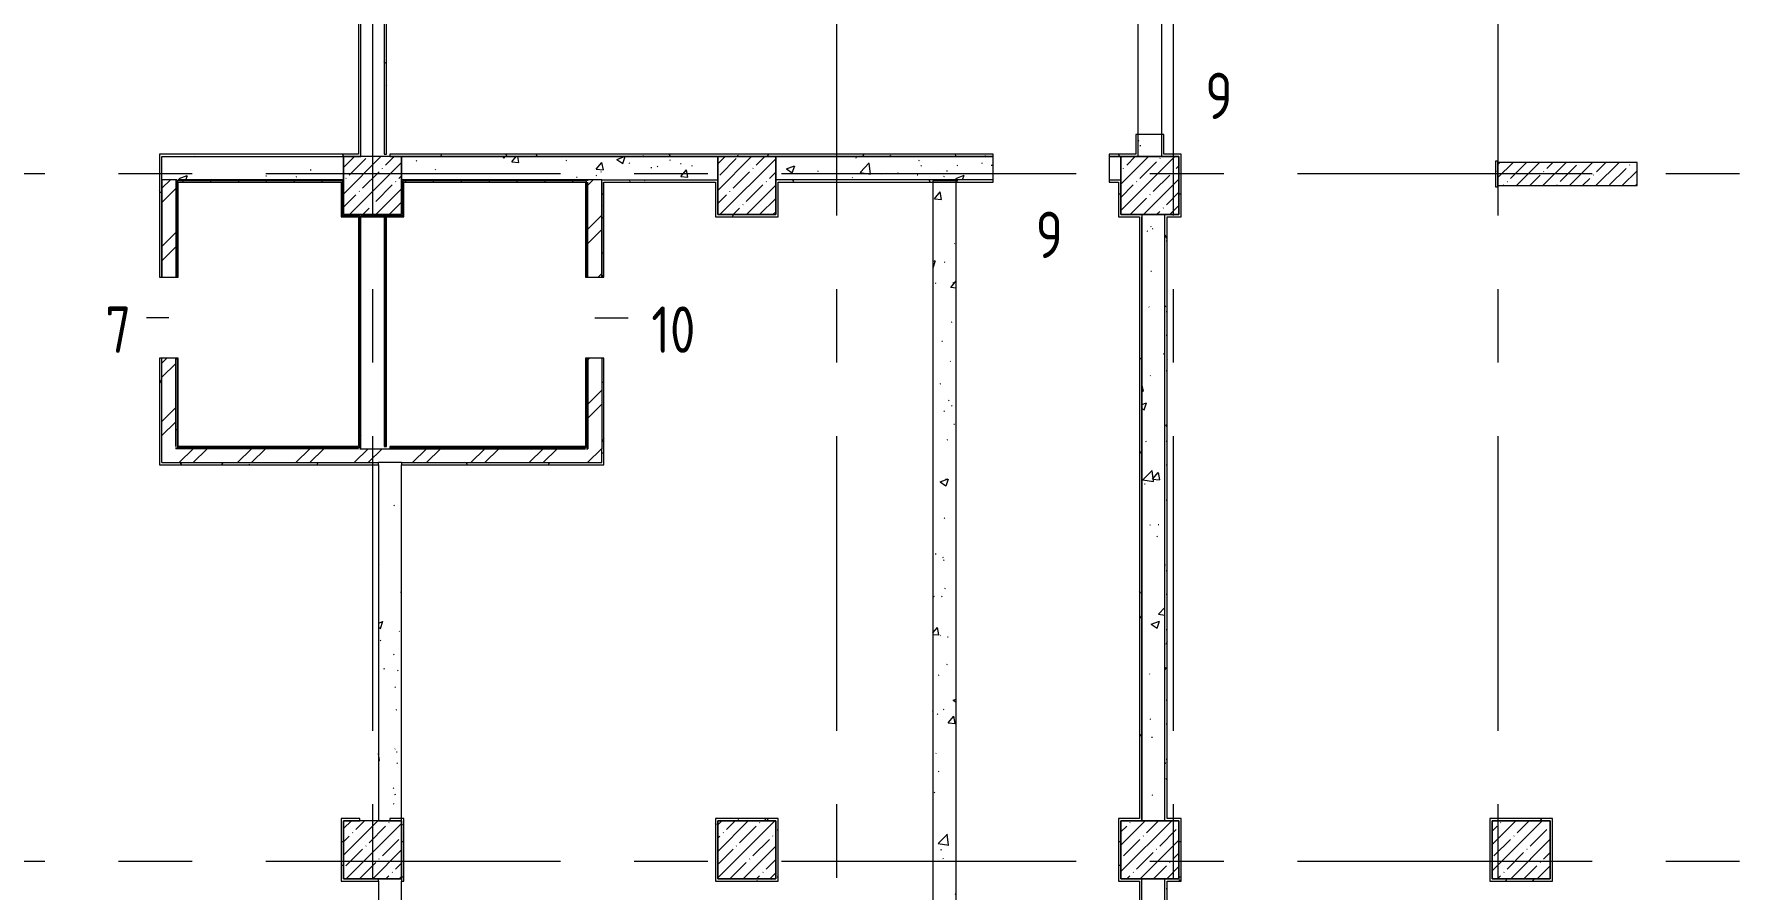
# Model space of a CAD drawing. Header units: metres. Extents: x 50 to 891, y -1294 to 247.
# Drawn here: x 333.8 to 407.3, y -1155.5 to -1118.6 of the extents above; entities that cross this region are included whole.
import ezdxf

# ---------------------------------------------------------------- set-up
doc = ezdxf.new("R2010")
doc.units = ezdxf.units.M
doc.linetypes.add('Линия сетки', pattern=[22.225, 12.7, -3.175, 3.175, -3.175])
doc.layers.add('ПЛАН', color=8, linetype='Continuous')
doc.styles.add('ISOCPEUR', font='isocpeur.ttf', dxfattribs={"width": 0.8, "height": 200})
pattern_1 = [(45, (467.4277, -1464.794), (-1.257236, 1.257236), []), (45, (467.4277, -1462.889), (-1.257236, 1.257236), [])]
pattern_2 = [(45, (467.42775, -1464.79405), (-0.5702463, 0.5702463), []), (45, (467.998, -1464.79405), (-0.5702463, 0.5702463), [1.008065, -0.201615, 0.016765, -0.18485])]
pattern_3 = [(50, (467.4277, -1464.794), (3.643683, -0.31878), [0.381, -4.191]), (355, (467.4277, -1464.794), (-0.704858, 3.821138), [0.3048, -3.3528]), (100.451, (467.7314, -1464.8206), (2.93885, 3.502334), [0.3238, -3.5618]), (46.184, (467.4277, -1463.778), (5.42158, -0.840855), [0.5715, -6.2865]), (96.636, (467.8795, -1463.848), (4.74805, 4.94855), [0.4857, -5.3427]), (351.184, (467.428, -1463.778), (4.7481, 4.94851), [0.4572, -5.0292]), (21, (467.9357, -1464.032), (3.03229, -2.045303), [0.381, -4.191]), (326, (467.9357, -1464.032), (1.23604, 3.683765), [0.3048, -3.3528]), (71.451, (468.1884, -1464.2025), (4.26834, 1.638427), [0.3238, -3.5618]), (37.5, (467.4277, -1464.794), (0.0617735, 1.6911006), [0.03353, -3.27863, 0.03353, -3.37007, -3.3655]), (37.5, (467.4277, -1464.794), (0.0617735, 1.6911006), [-6.71576, 0.03353, -3.33197]), (7.5, (467.4277, -1464.794), (1.336394, 2.003611), [0.03353, -1.90703, 0.03353, -3.20243, -1.2827]), (7.5, (467.4277, -1464.794), (1.336394, 2.003611), [-5.17652, 0.03353, -1.24917]), (327.5, (466.2949, -1464.794), (2.7118167, -0.1145767), [0.03353, -1.23647, 0.03353, -9.18667]), (327.5, (466.2949, -1464.794), (2.7118167, -0.1145767), [-1.30353, -3.92887, 0.03353, -5.22427]), (317.5, (465.787, -1464.794), (2.962585, 0.508536), [0.03353, -1.61747, 0.03353, -2.59791, -3.7338]), (317.5, (465.787, -1464.794), (2.962585, 0.508536), [-4.28244, 0.03353, -3.70027])]
pattern_4 = [(0, (467.42775, -1464.79405), (2.032, 0.508), [0.16764, -1.35636, 0.16764, -1.35636, -8.128]), (0, (467.42775, -1464.79405), (2.032, 0.508), [-3.048, 0.16764, -2.88036, 0.16764, -1.35636, -3.556]), (0, (467.42775, -1464.79405), (2.032, 0.508), [-7.62, 0.16764, -0.84836, 0.16764, -2.37236]), (120, (468.18975, -1464.54005), (-1.4559409, 1.5057636), [0.16764, -1.35636, 0.16764, -9.48436]), (120, (468.18975, -1464.54005), (-1.4559409, 1.5057636), [-1.69164, -1.35636, 0.16764, -2.88036, -5.08]), (120, (468.18975, -1464.54005), (-1.4559409, 1.5057636), [-6.096, 0.16764, -1.35636, 0.16764, -3.38836]), (120, (468.18975, -1464.54005), (-1.4559409, 1.5057636), [-7.78764, -0.84836, 0.16764, -2.37236]), (240, (468.44375, -1463.52405), (-0.5760591, -2.0137636), [0.16764, -1.35636, 0.16764, -9.48436]), (240, (468.44375, -1463.52405), (-0.5760591, -2.0137636), [-1.69164, -1.35636, 0.16764, -2.88036, -5.08]), (240, (468.44375, -1463.52405), (-0.5760591, -2.0137636), [-6.096, 0.16764, -1.35636, 0.16764, -3.38836]), (240, (468.44375, -1463.52405), (-0.5760591, -2.0137636), [-7.78764, -0.84836, 0.16764, -2.37236])]
pattern_5 = [(0, (467.4277, -1464.794), (0, 1.2), []), (90, (467.4277, -1464.794), (-1.2, 0), [])]

msp = doc.modelspace()

# ---------------------------------------------------------------- hatches: boundary and pattern name
at = {"layer": 'ПЛАН', "lineweight": 13}
h = msp.add_hatch(dxfattribs=at)
h.set_pattern_fill('FP_5', color=8, scale=0.005, style=0, pattern_type=2)
h.set_pattern_definition(pattern_4)
h.paths.add_polyline_path([(348.995, -1123.744), (348.995, -1115.494), (348.895, -1115.494), (348.895, -1123.744)])
h = msp.add_hatch(dxfattribs=at)
h.set_pattern_fill('FP_5', color=8, scale=0.005, style=0, pattern_type=2)
h.set_pattern_definition(pattern_4)
h.paths.add_polyline_path([(381.395, -1123.844), (381.395, -1122.894), (381.295, -1122.894), (381.295, -1123.844)])
h.paths.add_polyline_path([(381.395, -1117.894), (381.395, -1115.494), (381.295, -1115.494), (381.295, -1117.894)])
h = msp.add_hatch(dxfattribs=at)
h.set_pattern_fill('FP_4', color=8, scale=0.005, style=0, pattern_type=2)
h.set_pattern_definition(pattern_3)
h.paths.add_polyline_path([(381.395, -1123.844), (382.395, -1123.844), (382.395, -1122.894), (381.395, -1122.894)])
h.paths.add_polyline_path([(381.395, -1117.894), (382.395, -1117.894), (382.395, -1115.394), (381.395, -1115.394), (381.395, -1117.013)])
h = msp.add_hatch(dxfattribs=at)
h.set_pattern_fill('FP_5', color=8, scale=0.005, style=0, pattern_type=2)
h.set_pattern_definition(pattern_4)
h.paths.add_polyline_path([(382.495, -1123.744), (382.495, -1122.894), (382.395, -1122.894), (382.395, -1123.744)])
h.paths.add_polyline_path([(382.395, -1117.894), (382.495, -1117.894), (382.495, -1115.394), (382.395, -1115.394), (382.395, -1117.013)])
h = msp.add_hatch(dxfattribs=at)
h.set_pattern_fill('FP_5', color=8, scale=0.005, style=0, pattern_type=2)
h.set_pattern_definition(pattern_4)
h.paths.add_polyline_path([(347.795, -1123.844), (347.795, -1123.744), (339.219, -1123.744), (339.219, -1123.844), (342.722, -1123.844)])
h = msp.add_hatch(dxfattribs=at)
h.set_pattern_fill('FP_5', color=8, scale=0.005, style=0, pattern_type=2)
h.set_pattern_definition(pattern_4)
h.paths.add_polyline_path([(339.319, -1137.144), (339.319, -1132.546), (339.219, -1132.546), (339.219, -1137.144)])
h.paths.add_polyline_path([(339.219, -1129.046), (339.319, -1129.046), (339.319, -1123.844), (339.219, -1123.844)])
h = msp.add_hatch(dxfattribs=at)
h.set_pattern_fill('FP_4', color=8, scale=0.005, style=0, pattern_type=2)
h.set_pattern_definition(pattern_3)
h.paths.add_polyline_path([(380.645, -1124.844), (380.645, -1123.844), (380.145, -1123.844), (380.145, -1124.844)])
h.paths.add_polyline_path([(374.038, -1124.844), (375.145, -1124.844), (375.145, -1123.844), (365.77, -1123.844), (365.77, -1124.844), (365.87, -1124.844)])
h.paths.add_polyline_path([(363.27, -1124.844), (363.27, -1123.844), (349.645, -1123.844), (349.645, -1124.844), (358.38, -1124.844)])
h.paths.add_polyline_path([(347.145, -1124.844), (347.145, -1123.844), (339.319, -1123.844), (339.319, -1124.844), (342.722, -1124.844)])
h = msp.add_hatch(dxfattribs=at)
h.set_pattern_fill('FP_1', color=8, scale=0.005, style=0, pattern_type=2)
h.set_pattern_definition(pattern_2)
h.paths.add_polyline_path([(347.145, -1126.344), (349.645, -1126.344), (349.645, -1123.844), (347.145, -1123.844), (347.145, -1125.102)])
h = msp.add_hatch(dxfattribs=at)
h.set_pattern_fill('FP_5', color=8, scale=0.005, style=0, pattern_type=2)
h.set_pattern_definition(pattern_4)
h.paths.add_polyline_path([(380.645, -1123.844), (381.295, -1123.844), (381.295, -1123.744), (380.145, -1123.744), (380.145, -1123.844)])
h.paths.add_polyline_path([(375.145, -1123.844), (375.145, -1123.744), (349.145, -1123.744), (349.145, -1123.844), (374.038, -1123.844)])
h = msp.add_hatch(dxfattribs=at)
h.set_pattern_fill('FP_1', color=8, scale=0.005, style=0, pattern_type=2)
h.set_pattern_definition(pattern_2)
h.paths.add_polyline_path([(363.27, -1126.344), (365.77, -1126.344), (365.77, -1123.844), (363.27, -1123.844), (363.27, -1125.102)])
h = msp.add_hatch(dxfattribs=at)
h.set_pattern_fill('FP_1', color=8, scale=0.005, style=0, pattern_type=2)
h.set_pattern_definition(pattern_2)
h.paths.add_polyline_path([(380.645, -1126.344), (383.145, -1126.344), (383.145, -1123.844), (380.645, -1123.844), (380.645, -1125.102)])
h = msp.add_hatch(dxfattribs=at)
h.set_pattern_fill('FP_5', color=8, scale=0.005, style=0, pattern_type=2)
h.set_pattern_definition(pattern_4)
h.paths.add_polyline_path([(383.245, -1126.344), (383.245, -1123.744), (383.145, -1123.744), (383.145, -1126.344)])
h = msp.add_hatch(dxfattribs=at)
h.set_pattern_fill('FP_5', color=8, scale=0.005, style=0, pattern_type=2)
h.set_pattern_definition(pattern_4)
h.paths.add_polyline_path([(396.895, -1125.144), (396.895, -1124.044), (396.795, -1124.044), (396.795, -1125.144)])
h = msp.add_hatch(dxfattribs=at)
h.set_pattern_fill('FP_1', color=8, scale=0.005, style=0, pattern_type=2)
h.set_pattern_definition(pattern_2)
h.paths.add_polyline_path([(402.895, -1125.094), (402.895, -1124.094), (396.895, -1124.094), (396.895, -1125.094)])
h = msp.add_hatch(dxfattribs=at)
h.set_pattern_fill('FP_3', color=8, scale=0.005, style=0, pattern_type=2)
h.set_pattern_definition(pattern_1)
h.paths.add_polyline_path([(339.919, -1137.044), (339.919, -1132.546), (339.319, -1132.546), (339.319, -1137.044)])
h.paths.add_polyline_path([(339.919, -1129.046), (339.919, -1124.844), (339.319, -1124.844), (339.319, -1129.046)])
h = msp.add_hatch(dxfattribs=at)
h.set_pattern_fill('FP_5', color=8, scale=0.005, style=0, pattern_type=2)
h.set_pattern_definition(pattern_4)
h.paths.add_polyline_path([(339.919, -1136.394), (339.969, -1136.394), (339.969, -1132.546), (339.919, -1132.546), (339.919, -1136.344)])
h.paths.add_polyline_path([(339.919, -1129.046), (339.969, -1129.046), (339.969, -1124.844), (339.919, -1124.844)])
h = msp.add_hatch(dxfattribs=at)
h.set_pattern_fill('FP_5', color=8, scale=0.005, style=0, pattern_type=2)
h.set_pattern_definition(pattern_4)
h.paths.add_polyline_path([(347.045, -1124.894), (347.095, -1124.894), (347.095, -1124.844), (339.969, -1124.844), (339.969, -1124.894), (342.722, -1124.894)])
h = msp.add_hatch(dxfattribs=at)
h.set_pattern_fill('FP_6', color=8, scale=0.005, style=0, pattern_type=2)
h.set_pattern_definition(pattern_5)
h.paths.add_polyline_path([(339.969, -1136.344), (340.019, -1136.344), (340.019, -1132.546), (339.969, -1132.546)])
h.paths.add_polyline_path([(340.019, -1129.046), (340.019, -1124.894), (339.969, -1124.894), (339.969, -1129.046)])
h = msp.add_hatch(dxfattribs=at)
h.set_pattern_fill('FP_6', color=8, scale=0.005, style=0, pattern_type=2)
h.set_pattern_definition(pattern_5)
h.paths.add_polyline_path([(347.045, -1124.944), (347.045, -1124.894), (340.019, -1124.894), (340.019, -1124.944), (342.722, -1124.944)])
h = msp.add_hatch(dxfattribs=at)
h.set_pattern_fill('FP_6', color=8, scale=0.005, style=0, pattern_type=2)
h.set_pattern_definition(pattern_5)
h.paths.add_polyline_path([(347.045, -1126.444), (347.095, -1126.444), (347.095, -1124.894), (347.045, -1124.894), (347.045, -1125.102)])
h = msp.add_hatch(dxfattribs=at)
h.set_pattern_fill('FP_5', color=8, scale=0.005, style=0, pattern_type=2)
h.set_pattern_definition(pattern_4)
h.paths.add_polyline_path([(347.095, -1126.394), (347.145, -1126.394), (347.145, -1124.844), (347.095, -1124.844), (347.095, -1125.102)])
h = msp.add_hatch(dxfattribs=at)
h.set_pattern_fill('FP_5', color=8, scale=0.005, style=0, pattern_type=2)
h.set_pattern_definition(pattern_4)
h.paths.add_polyline_path([(357.619, -1124.894), (357.669, -1124.894), (357.669, -1124.844), (349.645, -1124.844), (349.645, -1124.894), (353.161, -1124.894)])
h = msp.add_hatch(dxfattribs=at)
h.set_pattern_fill('FP_6', color=8, scale=0.005, style=0, pattern_type=2)
h.set_pattern_definition(pattern_5)
h.paths.add_polyline_path([(357.619, -1124.944), (357.619, -1124.894), (349.695, -1124.894), (349.695, -1124.944), (357.569, -1124.944)])
h = msp.add_hatch(dxfattribs=at)
h.set_pattern_fill('FP_6', color=8, scale=0.005, style=0, pattern_type=2)
h.set_pattern_definition(pattern_5)
h.paths.add_polyline_path([(349.695, -1126.394), (349.745, -1126.394), (349.745, -1124.944), (349.695, -1124.944), (349.695, -1126.344)])
h = msp.add_hatch(dxfattribs=at)
h.set_pattern_fill('FP_6', color=8, scale=0.005, style=0, pattern_type=2)
h.set_pattern_definition(pattern_5)
h.paths.add_polyline_path([(357.619, -1136.394), (357.619, -1132.546), (357.569, -1132.546), (357.569, -1136.394)])
h.paths.add_polyline_path([(357.569, -1129.046), (357.619, -1129.046), (357.619, -1124.944), (357.569, -1124.944), (357.569, -1125.102)])
h = msp.add_hatch(dxfattribs=at)
h.set_pattern_fill('FP_5', color=8, scale=0.005, style=0, pattern_type=2)
h.set_pattern_definition(pattern_4)
h.paths.add_polyline_path([(357.669, -1136.444), (357.669, -1132.546), (357.619, -1132.546), (357.619, -1136.444)])
h.paths.add_polyline_path([(357.619, -1129.046), (357.669, -1129.046), (357.669, -1124.894), (357.619, -1124.894), (357.619, -1125.102)])
h = msp.add_hatch(dxfattribs=at)
h.set_pattern_fill('FP_3', color=8, scale=0.005, style=0, pattern_type=2)
h.set_pattern_definition(pattern_1)
h.paths.add_polyline_path([(358.269, -1136.444), (358.269, -1132.546), (357.669, -1132.546), (357.669, -1136.444)])
h.paths.add_polyline_path([(357.669, -1129.046), (358.269, -1129.046), (358.269, -1124.844), (357.669, -1124.844), (357.669, -1125.102)])
h = msp.add_hatch(dxfattribs=at)
h.set_pattern_fill('FP_5', color=8, scale=0.005, style=0, pattern_type=2)
h.set_pattern_definition(pattern_4)
h.paths.add_polyline_path([(363.17, -1124.944), (363.27, -1124.944), (363.27, -1124.844), (358.269, -1124.844), (358.269, -1124.944), (358.38, -1124.944)])
h = msp.add_hatch(dxfattribs=at)
h.set_pattern_fill('FP_5', color=8, scale=0.005, style=0, pattern_type=2)
h.set_pattern_definition(pattern_4)
h.paths.add_polyline_path([(358.269, -1137.044), (358.369, -1137.044), (358.369, -1132.546), (358.269, -1132.546), (358.269, -1136.444)])
h.paths.add_polyline_path([(358.269, -1129.046), (358.369, -1129.046), (358.369, -1124.944), (358.269, -1124.944), (358.269, -1125.102)])
h = msp.add_hatch(dxfattribs=at)
h.set_pattern_fill('FP_5', color=8, scale=0.005, style=0, pattern_type=2)
h.set_pattern_definition(pattern_4)
h.paths.add_polyline_path([(380.545, -1124.944), (380.645, -1124.944), (380.645, -1124.844), (380.145, -1124.844), (380.145, -1124.944)])
h.paths.add_polyline_path([(374.038, -1124.944), (375.145, -1124.944), (375.145, -1124.844), (365.87, -1124.844), (365.87, -1124.944)])
h = msp.add_hatch(dxfattribs=at)
h.set_pattern_fill('FP_4', color=8, scale=0.005, style=0, pattern_type=2)
h.set_pattern_definition(pattern_3)
h.paths.add_polyline_path([(372.545, -1200.613), (373.545, -1200.613), (373.545, -1124.894), (372.545, -1124.894), (372.545, -1195.209)])
h = msp.add_hatch(dxfattribs=at)
h.set_pattern_fill('FP_5', color=8, scale=0.005, style=0, pattern_type=2)
h.set_pattern_definition(pattern_4)
h.paths.add_polyline_path([(380.645, -1126.444), (380.645, -1124.944), (380.545, -1124.944), (380.545, -1126.444)])
h = msp.add_hatch(dxfattribs=at)
h.set_pattern_fill('FP_6', color=8, scale=0.005, style=0, pattern_type=2)
h.set_pattern_definition(pattern_5)
h.paths.add_polyline_path([(349.145, -1126.444), (349.145, -1126.394), (347.895, -1126.394), (347.895, -1126.444), (347.941, -1126.444)])
h.paths.add_polyline_path([(347.845, -1126.444), (347.845, -1126.394), (347.095, -1126.394), (347.095, -1126.444), (347.795, -1126.444)])
h = msp.add_hatch(dxfattribs=at)
h.set_pattern_fill('FP_6', color=8, scale=0.005, style=0, pattern_type=2)
h.set_pattern_definition(pattern_5)
h.paths.add_polyline_path([(347.795, -1136.394), (347.845, -1136.394), (347.845, -1126.444), (347.795, -1126.444), (347.795, -1136.344)])
h = msp.add_hatch(dxfattribs=at)
h.set_pattern_fill('FP_5', color=8, scale=0.005, style=0, pattern_type=2)
h.set_pattern_definition(pattern_4)
h.paths.add_polyline_path([(347.845, -1136.444), (347.895, -1136.444), (347.895, -1126.394), (347.845, -1126.394), (347.845, -1136.394)])
h = msp.add_hatch(dxfattribs=at)
h.set_pattern_fill('FP_5', color=8, scale=0.005, style=0, pattern_type=2)
h.set_pattern_definition(pattern_4)
h.paths.add_polyline_path([(348.945, -1136.344), (348.945, -1126.344), (348.895, -1126.344), (348.895, -1136.344)])
h = msp.add_hatch(dxfattribs=at)
h.set_pattern_fill('FP_6', color=8, scale=0.005, style=0, pattern_type=2)
h.set_pattern_definition(pattern_5)
h.paths.add_polyline_path([(348.945, -1136.344), (348.995, -1136.344), (348.995, -1126.394), (348.945, -1126.394), (348.945, -1130.495)])
h = msp.add_hatch(dxfattribs=at)
h.set_pattern_fill('FP_6', color=8, scale=0.005, style=0, pattern_type=2)
h.set_pattern_definition(pattern_5)
h.paths.add_polyline_path([(349.246, -1126.444), (349.745, -1126.444), (349.745, -1126.394), (348.995, -1126.394), (348.995, -1126.444)])
h = msp.add_hatch(dxfattribs=at)
h.set_pattern_fill('FP_5', color=8, scale=0.005, style=0, pattern_type=2)
h.set_pattern_definition(pattern_4)
h.paths.add_polyline_path([(365.87, -1126.444), (365.87, -1126.344), (363.27, -1126.344), (363.27, -1126.444), (363.599, -1126.444)])
h = msp.add_hatch(dxfattribs=at)
h.set_pattern_fill('FP_5', color=8, scale=0.005, style=0, pattern_type=2)
h.set_pattern_definition(pattern_4)
h.paths.add_polyline_path([(381.545, -1152.494), (381.545, -1126.444), (381.445, -1126.444), (381.445, -1152.494)])
h = msp.add_hatch(dxfattribs=at)
h.set_pattern_fill('FP_4', color=8, scale=0.005, style=0, pattern_type=2)
h.set_pattern_definition(pattern_3)
h.paths.add_polyline_path([(381.545, -1200.613), (382.545, -1200.613), (382.545, -1154.994), (381.545, -1154.994), (381.545, -1200.602)])
h.paths.add_polyline_path([(381.545, -1152.494), (382.545, -1152.494), (382.545, -1126.344), (381.545, -1126.344), (381.545, -1152.066)])
h = msp.add_hatch(dxfattribs=at)
h.set_pattern_fill('FP_5', color=8, scale=0.005, style=0, pattern_type=2)
h.set_pattern_definition(pattern_4)
h.paths.add_polyline_path([(382.545, -1152.494), (382.645, -1152.494), (382.645, -1126.344), (382.545, -1126.344), (382.545, -1152.066)])
h = msp.add_hatch(dxfattribs=at)
h.set_pattern_fill('FP_5', color=8, scale=0.005, style=0, pattern_type=2)
h.set_pattern_definition(pattern_4)
h.paths.add_polyline_path([(347.795, -1136.444), (347.845, -1136.444), (347.845, -1136.394), (339.919, -1136.394), (339.919, -1136.444), (342.722, -1136.444)])
h = msp.add_hatch(dxfattribs=at)
h.set_pattern_fill('FP_3', color=8, scale=0.005, style=0, pattern_type=2)
h.set_pattern_definition(pattern_1)
h.paths.add_polyline_path([(358.269, -1137.044), (358.269, -1136.444), (339.919, -1136.444), (339.919, -1137.044), (353.161, -1137.044)])
h = msp.add_hatch(dxfattribs=at)
h.set_pattern_fill('FP_6', color=8, scale=0.005, style=0, pattern_type=2)
h.set_pattern_definition(pattern_5)
h.paths.add_polyline_path([(347.795, -1136.394), (347.795, -1136.344), (339.969, -1136.344), (339.969, -1136.394), (342.722, -1136.394)])
h = msp.add_hatch(dxfattribs=at)
h.set_pattern_fill('FP_6', color=8, scale=0.005, style=0, pattern_type=2)
h.set_pattern_definition(pattern_5)
h.paths.add_polyline_path([(357.569, -1136.394), (357.569, -1136.344), (349.145, -1136.344), (349.145, -1136.394), (353.161, -1136.394)])
h = msp.add_hatch(dxfattribs=at)
h.set_pattern_fill('FP_5', color=8, scale=0.005, style=0, pattern_type=2)
h.set_pattern_definition(pattern_4)
h.paths.add_polyline_path([(357.569, -1136.444), (357.619, -1136.444), (357.619, -1136.394), (349.145, -1136.394), (349.145, -1136.444), (353.161, -1136.444)])
h = msp.add_hatch(dxfattribs=at)
h.set_pattern_fill('FP_5', color=8, scale=0.005, style=0, pattern_type=2)
h.set_pattern_definition(pattern_4)
h.paths.add_polyline_path([(348.645, -1137.144), (348.645, -1137.044), (339.319, -1137.044), (339.319, -1137.144), (342.722, -1137.144)])
h = msp.add_hatch(dxfattribs=at)
h.set_pattern_fill('FP_4', color=8, scale=0.005, style=0, pattern_type=2)
h.set_pattern_definition(pattern_3)
h.paths.add_polyline_path([(348.645, -1200.613), (349.645, -1200.613), (349.645, -1154.994), (348.645, -1154.994), (348.645, -1184.423)])
h.paths.add_polyline_path([(348.645, -1152.494), (349.645, -1152.494), (349.645, -1137.044), (348.645, -1137.044), (348.645, -1152.066)])
h = msp.add_hatch(dxfattribs=at)
h.set_pattern_fill('FP_5', color=8, scale=0.005, style=0, pattern_type=2)
h.set_pattern_definition(pattern_4)
h.paths.add_polyline_path([(358.369, -1137.144), (358.369, -1137.044), (349.645, -1137.044), (349.645, -1137.144), (353.161, -1137.144)])
h = msp.add_hatch(dxfattribs=at)
h.set_pattern_fill('FP_5', color=8, scale=0.005, style=0, pattern_type=2)
h.set_pattern_definition(pattern_4)
h.paths.add_polyline_path([(347.145, -1155.094), (347.145, -1152.494), (347.045, -1152.494), (347.045, -1155.094)])
h = msp.add_hatch(dxfattribs=at)
h.set_pattern_fill('FP_1', color=8, scale=0.005, style=0, pattern_type=2)
h.set_pattern_definition(pattern_2)
h.paths.add_polyline_path([(347.145, -1154.994), (349.645, -1154.994), (349.645, -1152.494), (347.145, -1152.494)])
h = msp.add_hatch(dxfattribs=at)
h.set_pattern_fill('FP_5', color=8, scale=0.005, style=0, pattern_type=2)
h.set_pattern_definition(pattern_4)
h.paths.add_polyline_path([(349.745, -1154.994), (349.745, -1152.394), (349.645, -1152.394), (349.645, -1154.994)])
h = msp.add_hatch(dxfattribs=at)
h.set_pattern_fill('FP_5', color=8, scale=0.005, style=0, pattern_type=2)
h.set_pattern_definition(pattern_4)
h.paths.add_polyline_path([(363.17, -1155.094), (363.27, -1155.094), (363.27, -1152.394), (363.17, -1152.394), (363.17, -1154.763)])
h = msp.add_hatch(dxfattribs=at)
h.set_pattern_fill('FP_5', color=8, scale=0.005, style=0, pattern_type=2)
h.set_pattern_definition(pattern_4)
h.paths.add_polyline_path([(363.27, -1152.494), (365.77, -1152.494), (365.77, -1152.394), (363.27, -1152.394)])
h = msp.add_hatch(dxfattribs=at)
h.set_pattern_fill('FP_1', color=8, scale=0.005, style=0, pattern_type=2)
h.set_pattern_definition(pattern_2)
h.paths.add_polyline_path([(363.27, -1154.994), (365.77, -1154.994), (365.77, -1152.494), (363.27, -1152.494), (363.27, -1154.763)])
h = msp.add_hatch(dxfattribs=at)
h.set_pattern_fill('FP_5', color=8, scale=0.005, style=0, pattern_type=2)
h.set_pattern_definition(pattern_4)
h.paths.add_polyline_path([(365.77, -1154.994), (365.87, -1154.994), (365.87, -1152.394), (365.77, -1152.394), (365.77, -1154.763)])
h = msp.add_hatch(dxfattribs=at)
h.set_pattern_fill('FP_5', color=8, scale=0.005, style=0, pattern_type=2)
h.set_pattern_definition(pattern_4)
h.paths.add_polyline_path([(380.545, -1155.094), (380.645, -1155.094), (380.645, -1152.494), (380.545, -1152.494), (380.545, -1154.763)])
h = msp.add_hatch(dxfattribs=at)
h.set_pattern_fill('FP_1', color=8, scale=0.005, style=0, pattern_type=2)
h.set_pattern_definition(pattern_2)
h.paths.add_polyline_path([(380.645, -1154.994), (383.145, -1154.994), (383.145, -1152.494), (380.645, -1152.494), (380.645, -1154.763)])
h = msp.add_hatch(dxfattribs=at)
h.set_pattern_fill('FP_5', color=8, scale=0.005, style=0, pattern_type=2)
h.set_pattern_definition(pattern_4)
h.paths.add_polyline_path([(383.245, -1154.994), (383.245, -1152.394), (383.145, -1152.394), (383.145, -1154.994)])
h = msp.add_hatch(dxfattribs=at)
h.set_pattern_fill('FP_5', color=8, scale=0.005, style=0, pattern_type=2)
h.set_pattern_definition(pattern_4)
h.paths.add_polyline_path([(396.645, -1152.494), (399.145, -1152.494), (399.145, -1152.394), (396.645, -1152.394)])
h = msp.add_hatch(dxfattribs=at)
h.set_pattern_fill('FP_1', color=8, scale=0.005, style=0, pattern_type=2)
h.set_pattern_definition(pattern_2)
h.paths.add_polyline_path([(396.645, -1154.994), (399.145, -1154.994), (399.145, -1152.494), (396.645, -1152.494), (396.645, -1154.763)])
h = msp.add_hatch(dxfattribs=at)
h.set_pattern_fill('FP_5', color=8, scale=0.005, style=0, pattern_type=2)
h.set_pattern_definition(pattern_4)
h.paths.add_polyline_path([(363.27, -1155.094), (365.87, -1155.094), (365.87, -1154.994), (363.27, -1154.994)])
h = msp.add_hatch(dxfattribs=at)
h.set_pattern_fill('FP_5', color=8, scale=0.005, style=0, pattern_type=2)
h.set_pattern_definition(pattern_4)
h.paths.add_polyline_path([(381.545, -1165.019), (381.545, -1155.094), (381.445, -1155.094), (381.445, -1165.019)])
h = msp.add_hatch(dxfattribs=at)
h.set_pattern_fill('FP_5', color=8, scale=0.005, style=0, pattern_type=2)
h.set_pattern_definition(pattern_4)
h.paths.add_polyline_path([(383.245, -1155.094), (383.245, -1154.994), (382.545, -1154.994), (382.545, -1155.094), (382.645, -1155.094)])
h = msp.add_hatch(dxfattribs=at)
h.set_pattern_fill('FP_5', color=8, scale=0.005, style=0, pattern_type=2)
h.set_pattern_definition(pattern_4)
h.paths.add_polyline_path([(382.545, -1200.419), (382.645, -1200.419), (382.645, -1155.094), (382.545, -1155.094), (382.545, -1195.209)])
h = msp.add_hatch(dxfattribs=at)
h.set_pattern_fill('FP_5', color=8, scale=0.005, style=0, pattern_type=2)
h.set_pattern_definition(pattern_4)
h.paths.add_polyline_path([(396.645, -1155.094), (399.245, -1155.094), (399.245, -1154.994), (396.645, -1154.994)])

# ---------------------------------------------------------------- linework, layer by layer
at = {"layer": 'ПЛАН', "color": 8, "linetype": 'Линия сетки', "lineweight": 13}
for p, q in [((348.395, -1069.231), (348.395, -1215.489)), ((368.395, -1069.231), (368.395, -1215.489)), ((382.895, -1069.231), (382.895, -1215.489)), ((396.895, -1069.231), (396.895, -1215.489)), ((467.624, -1124.594), (295.315, -1124.594)), ((467.624, -1154.244), (295.315, -1154.244)), ((467.624, -1154.244), (295.315, -1154.244))]:
    msp.add_line(p, q, dxfattribs=at)
at = {"layer": 'ПЛАН', "color": 8, "lineweight": 13}
for p, q in [((347.795, -1115.307), (347.795, -1123.744)), ((347.895, -1123.844), (347.895, -1115.307)), ((348.895, -1115.494), (348.895, -1123.744)), ((348.995, -1123.744), (348.995, -1115.494)), ((381.395, -1122.894), (381.395, -1115.494)), ((382.395, -1115.394), (382.395, -1123.744)), ((381.295, -1122.894), (381.295, -1123.744)), ((382.495, -1122.894), (381.295, -1122.894)), ((381.395, -1123.844), (381.395, -1122.894)), ((382.495, -1123.744), (382.495, -1122.894)), ((347.795, -1123.744), (339.219, -1123.744)), ((339.219, -1123.744), (339.219, -1129.046)), ((339.319, -1123.844), (339.319, -1123.844)), ((339.319, -1123.844), (347.895, -1123.844)), ((339.319, -1124.844), (339.319, -1123.844)), ((349.645, -1123.844), (347.145, -1123.844)), ((347.145, -1123.844), (347.145, -1124.844)), ((347.145, -1124.844), (347.145, -1123.844)), ((348.895, -1123.744), (348.995, -1123.744)), ((375.145, -1123.744), (349.145, -1123.744)), ((349.145, -1123.744), (349.145, -1123.844)), ((349.145, -1123.844), (349.645, -1123.844)), ((349.645, -1124.844), (349.645, -1123.844)), ((363.27, -1123.844), (349.645, -1123.844)), ((349.645, -1123.844), (349.645, -1124.844)), ((349.645, -1123.844), (363.27, -1123.844)), ((365.77, -1123.844), (363.27, -1123.844)), ((363.27, -1123.844), (363.27, -1124.844)), ((363.27, -1124.844), (363.27, -1123.844)), ((363.27, -1123.844), (365.77, -1123.844)), ((365.77, -1124.844), (365.77, -1123.844)), ((375.145, -1123.844), (365.77, -1123.844)), ((365.77, -1123.844), (365.77, -1124.844)), ((365.77, -1123.844), (375.145, -1123.844)), ((375.145, -1123.844), (375.145, -1123.744)), ((375.145, -1124.844), (375.145, -1123.844)), ((381.295, -1123.744), (380.145, -1123.744)), ((380.145, -1123.744), (380.145, -1123.844)), ((380.145, -1123.844), (380.145, -1124.844)), ((380.645, -1123.844), (380.145, -1123.844)), ((380.145, -1123.844), (380.645, -1123.844)), ((383.145, -1123.844), (380.645, -1123.844)), ((380.645, -1123.844), (380.645, -1126.344)), ((380.645, -1124.844), (380.645, -1123.844)), ((380.645, -1123.844), (382.395, -1123.844)), ((382.395, -1123.744), (382.395, -1123.844)), ((382.395, -1123.844), (383.145, -1123.844)), ((383.245, -1123.744), (382.495, -1123.744)), ((383.145, -1126.344), (383.145, -1123.844)), ((383.145, -1123.844), (383.145, -1126.344)), ((383.245, -1126.444), (383.245, -1123.744)), ((396.795, -1124.044), (396.795, -1125.144)), ((396.895, -1124.044), (396.795, -1124.044)), ((396.895, -1125.144), (396.895, -1124.044)), ((402.895, -1124.094), (396.895, -1124.094)), ((396.895, -1124.094), (396.895, -1125.094)), ((402.895, -1125.094), (402.895, -1124.094)), ((339.319, -1124.844), (339.319, -1129.046)), ((339.319, -1129.046), (339.319, -1124.844)), ((339.969, -1124.844), (339.319, -1124.844)), ((339.919, -1124.844), (339.919, -1124.844)), ((339.919, -1124.844), (339.919, -1129.046)), ((339.969, -1124.894), (339.969, -1129.046)), ((347.095, -1124.894), (339.969, -1124.894)), ((347.145, -1124.844), (340.019, -1124.844)), ((340.019, -1129.046), (340.019, -1124.944)), ((340.019, -1124.944), (347.045, -1124.944)), ((347.045, -1124.944), (347.045, -1126.444)), ((347.095, -1126.394), (347.095, -1124.894)), ((347.145, -1124.844), (347.145, -1126.344)), ((347.145, -1126.344), (347.145, -1124.844)), ((349.645, -1126.344), (349.645, -1124.844)), ((357.669, -1124.844), (349.645, -1124.844)), ((349.645, -1124.844), (349.645, -1126.344)), ((357.619, -1124.894), (349.695, -1124.894)), ((349.695, -1124.894), (349.695, -1126.394)), ((349.745, -1124.944), (357.569, -1124.944)), ((349.745, -1126.444), (349.745, -1124.944)), ((357.569, -1124.944), (357.569, -1129.046)), ((357.619, -1129.046), (357.619, -1124.894)), ((358.269, -1124.844), (357.669, -1124.844)), ((357.669, -1124.894), (357.669, -1124.844)), ((357.669, -1129.046), (357.669, -1124.944)), ((358.269, -1124.844), (363.27, -1124.844)), ((358.269, -1129.046), (358.269, -1124.844)), ((358.269, -1124.944), (358.269, -1129.046)), ((358.369, -1124.944), (363.17, -1124.944)), ((358.369, -1129.046), (358.369, -1124.944)), ((363.17, -1124.944), (363.17, -1126.444)), ((363.27, -1124.844), (363.27, -1126.344)), ((363.27, -1126.344), (363.27, -1124.844)), ((365.77, -1126.344), (365.77, -1124.844)), ((365.77, -1124.844), (365.77, -1126.344)), ((375.145, -1124.844), (365.77, -1124.844)), ((365.87, -1126.444), (365.87, -1124.944)), ((365.87, -1124.944), (375.145, -1124.944)), ((373.545, -1124.894), (372.545, -1124.894)), ((372.545, -1124.894), (372.545, -1200.613)), ((373.545, -1200.419), (373.545, -1124.894)), ((375.145, -1124.944), (375.145, -1124.844)), ((380.145, -1124.844), (380.645, -1124.844)), ((380.145, -1124.844), (380.145, -1124.944)), ((380.145, -1124.944), (380.545, -1124.944)), ((380.545, -1124.944), (380.545, -1126.444)), ((380.645, -1126.344), (380.645, -1124.844)), ((396.795, -1125.144), (396.895, -1125.144)), ((396.895, -1125.094), (402.895, -1125.094)), ((347.045, -1126.444), (347.795, -1126.444)), ((347.845, -1126.394), (347.095, -1126.394)), ((347.145, -1126.344), (349.645, -1126.344)), ((349.145, -1126.344), (347.145, -1126.344)), ((347.795, -1126.444), (347.795, -1136.344)), ((347.845, -1136.394), (347.845, -1126.394)), ((349.145, -1126.394), (347.895, -1126.394)), ((347.895, -1126.394), (347.895, -1126.444)), ((347.895, -1126.444), (349.145, -1126.444)), ((347.895, -1136.444), (347.895, -1126.444)), ((348.895, -1126.344), (348.895, -1136.344)), ((349.645, -1126.344), (348.895, -1126.344)), ((348.945, -1126.394), (348.945, -1136.344)), ((349.695, -1126.394), (348.945, -1126.394)), ((348.995, -1136.344), (348.995, -1126.444)), ((348.995, -1126.444), (349.745, -1126.444)), ((349.145, -1126.444), (349.145, -1126.344)), ((363.17, -1126.444), (365.87, -1126.444)), ((363.27, -1126.344), (365.77, -1126.344)), ((365.77, -1126.344), (363.27, -1126.344)), ((380.545, -1126.444), (381.445, -1126.444)), ((380.645, -1126.344), (383.145, -1126.344)), ((381.545, -1126.344), (380.645, -1126.344)), ((381.445, -1126.444), (381.445, -1152.394)), ((383.145, -1126.344), (381.545, -1126.344)), ((381.545, -1126.344), (381.545, -1152.494)), ((381.545, -1152.494), (381.545, -1126.444)), ((382.545, -1152.494), (382.545, -1126.344)), ((382.645, -1152.394), (382.645, -1126.444)), ((382.645, -1126.444), (383.245, -1126.444)), ((339.219, -1129.046), (339.319, -1129.046)), ((339.319, -1129.046), (340.019, -1129.046)), ((357.569, -1129.046), (357.669, -1129.046)), ((357.669, -1129.046), (358.269, -1129.046)), ((357.669, -1129.046), (357.669, -1129.046)), ((358.269, -1129.046), (358.369, -1129.046)), ((339.619, -1130.796), (338.656, -1130.796)), ((357.969, -1130.796), (359.426, -1130.796)), ((339.219, -1132.546), (339.219, -1137.144)), ((339.319, -1132.546), (339.219, -1132.546)), ((340.019, -1132.546), (339.319, -1132.546)), ((339.319, -1132.546), (339.319, -1132.546)), ((339.319, -1137.044), (339.319, -1132.546)), ((339.919, -1136.344), (339.919, -1132.546)), ((339.969, -1132.546), (339.969, -1136.394)), ((340.019, -1136.344), (340.019, -1132.546)), ((357.569, -1132.546), (357.569, -1136.344)), ((357.669, -1132.546), (357.569, -1132.546)), ((357.619, -1136.394), (357.619, -1132.546)), ((358.269, -1132.546), (357.669, -1132.546)), ((357.669, -1132.546), (357.669, -1136.444)), ((357.669, -1136.444), (357.669, -1132.546)), ((358.369, -1132.546), (358.269, -1132.546)), ((358.269, -1132.546), (358.269, -1136.444)), ((358.369, -1137.144), (358.369, -1132.546)), ((339.919, -1136.394), (339.919, -1136.444)), ((347.795, -1136.444), (339.919, -1136.444)), ((339.969, -1136.394), (347.845, -1136.394)), ((347.795, -1136.344), (340.019, -1136.344)), ((347.845, -1136.444), (347.895, -1136.444)), ((347.895, -1136.444), (357.569, -1136.444)), ((348.895, -1136.344), (348.995, -1136.344)), ((357.569, -1136.344), (349.145, -1136.344)), ((349.145, -1136.344), (349.145, -1136.444)), ((349.145, -1136.394), (357.619, -1136.394)), ((357.619, -1136.444), (357.669, -1136.444)), ((358.269, -1137.044), (358.269, -1136.444)), ((339.219, -1137.144), (348.645, -1137.144)), ((339.319, -1137.044), (348.645, -1137.044)), ((349.645, -1137.044), (348.645, -1137.044)), ((348.645, -1137.144), (348.645, -1137.044)), ((348.645, -1137.144), (348.645, -1152.494)), ((349.645, -1137.044), (358.269, -1137.044)), ((349.645, -1137.044), (349.645, -1137.144)), ((349.645, -1152.494), (349.645, -1137.144)), ((349.645, -1137.144), (358.369, -1137.144)), ((347.845, -1152.394), (347.045, -1152.394)), ((347.045, -1152.394), (347.045, -1155.094)), ((348.645, -1152.494), (347.145, -1152.494)), ((347.145, -1152.494), (347.145, -1154.994)), ((347.145, -1152.494), (347.845, -1152.494)), ((347.145, -1154.994), (347.145, -1152.494)), ((347.845, -1152.494), (347.845, -1152.394)), ((349.645, -1152.494), (348.645, -1152.494)), ((348.645, -1152.494), (349.645, -1152.494)), ((349.745, -1152.394), (349.145, -1152.394)), ((349.145, -1152.394), (349.145, -1152.494)), ((349.145, -1152.494), (349.645, -1152.494)), ((349.645, -1154.994), (349.645, -1152.494)), ((349.645, -1152.494), (349.645, -1154.994)), ((349.745, -1155.094), (349.745, -1152.394)), ((363.17, -1152.394), (363.17, -1155.094)), ((365.87, -1152.394), (363.17, -1152.394)), ((365.77, -1152.494), (363.27, -1152.494)), ((363.27, -1152.494), (363.27, -1154.994)), ((363.27, -1154.994), (363.27, -1152.494)), ((363.27, -1152.494), (365.77, -1152.494)), ((365.77, -1154.994), (365.77, -1152.494)), ((365.77, -1152.494), (365.77, -1154.994)), ((365.87, -1155.094), (365.87, -1152.394)), ((381.445, -1152.394), (380.545, -1152.394)), ((380.545, -1152.394), (380.545, -1155.094)), ((381.545, -1152.494), (380.645, -1152.494)), ((380.645, -1152.494), (380.645, -1154.994)), ((380.645, -1152.494), (381.545, -1152.494)), ((380.645, -1154.994), (380.645, -1152.494)), ((382.545, -1152.494), (381.545, -1152.494)), ((381.545, -1152.494), (382.545, -1152.494)), ((383.145, -1152.494), (382.545, -1152.494)), ((382.545, -1152.494), (383.145, -1152.494)), ((383.245, -1152.394), (382.645, -1152.394)), ((383.145, -1154.994), (383.145, -1152.494)), ((383.145, -1152.494), (383.145, -1154.994)), ((383.245, -1155.094), (383.245, -1152.394)), ((396.545, -1152.394), (396.545, -1155.094)), ((399.245, -1152.394), (396.545, -1152.394)), ((399.145, -1152.494), (396.645, -1152.494)), ((396.645, -1152.494), (396.645, -1154.994)), ((396.645, -1154.994), (396.645, -1152.494)), ((396.645, -1152.494), (399.145, -1152.494)), ((399.145, -1154.994), (399.145, -1152.494)), ((399.145, -1152.494), (399.145, -1154.994)), ((399.245, -1155.094), (399.245, -1152.394)), ((347.045, -1155.094), (348.645, -1155.094)), ((347.145, -1154.994), (348.645, -1154.994)), ((348.645, -1154.994), (347.145, -1154.994)), ((348.645, -1154.994), (349.645, -1154.994)), ((349.645, -1154.994), (348.645, -1154.994)), ((348.645, -1155.094), (348.645, -1154.994)), ((348.645, -1155.094), (348.645, -1200.613)), ((349.645, -1154.994), (349.645, -1155.094)), ((349.645, -1200.613), (349.645, -1155.094)), ((349.645, -1155.094), (349.745, -1155.094)), ((363.17, -1155.094), (365.87, -1155.094)), ((363.27, -1154.994), (365.77, -1154.994)), ((365.77, -1154.994), (363.27, -1154.994)), ((380.545, -1155.094), (381.445, -1155.094)), ((380.645, -1154.994), (381.545, -1154.994)), ((381.545, -1154.994), (380.645, -1154.994)), ((381.445, -1155.094), (381.445, -1164.919)), ((381.545, -1154.994), (382.545, -1154.994)), ((382.545, -1154.994), (381.545, -1154.994)), ((381.545, -1165.019), (381.545, -1154.994)), ((382.545, -1154.994), (383.145, -1154.994)), ((382.545, -1200.519), (382.545, -1154.994)), ((383.145, -1154.994), (382.545, -1154.994)), ((382.645, -1155.094), (383.245, -1155.094)), ((382.645, -1200.419), (382.645, -1155.094)), ((396.545, -1155.094), (399.245, -1155.094)), ((396.645, -1154.994), (399.145, -1154.994)), ((399.145, -1154.994), (396.645, -1154.994))]:
    msp.add_line(p, q, dxfattribs=at)

# ---------------------------------------------------------------- texts
at = {"layer": 'ПЛАН', "color": 8, "lineweight": 13, "insert": (384.283, -1120.225), "char_height": 2, "width": 0.70548, "attachment_point": 1, "style": 'ISOCPEUR', "bg_fill": 2}
msp.add_mtext('\\fISOCPEUR|b0|i0|c204|p34|;\\W.8;9', dxfattribs=at)

# ---------------------------------------------------------------- next in the draw order: texts
at = {"layer": 'ПЛАН', "color": 8, "lineweight": 13, "char_height": 2, "attachment_point": 1, "style": 'ISOCPEUR', "bg_fill": 2}
for s, insert, width in [('\\fISOCPEUR|b0|i0|c204|p34|;\\W.8;9', (376.972, -1126.219), 0.70548), ('\\fISOCPEUR|b0|i0|c204|p34|;\\W.8;7', (336.874, -1130.308), 0.70548), ('10', (360.411, -1130.308), 1.1865)]:
    msp.add_mtext(s, dxfattribs=dict(at, insert=insert, width=width))

doc.saveas('drawing.dxf')
